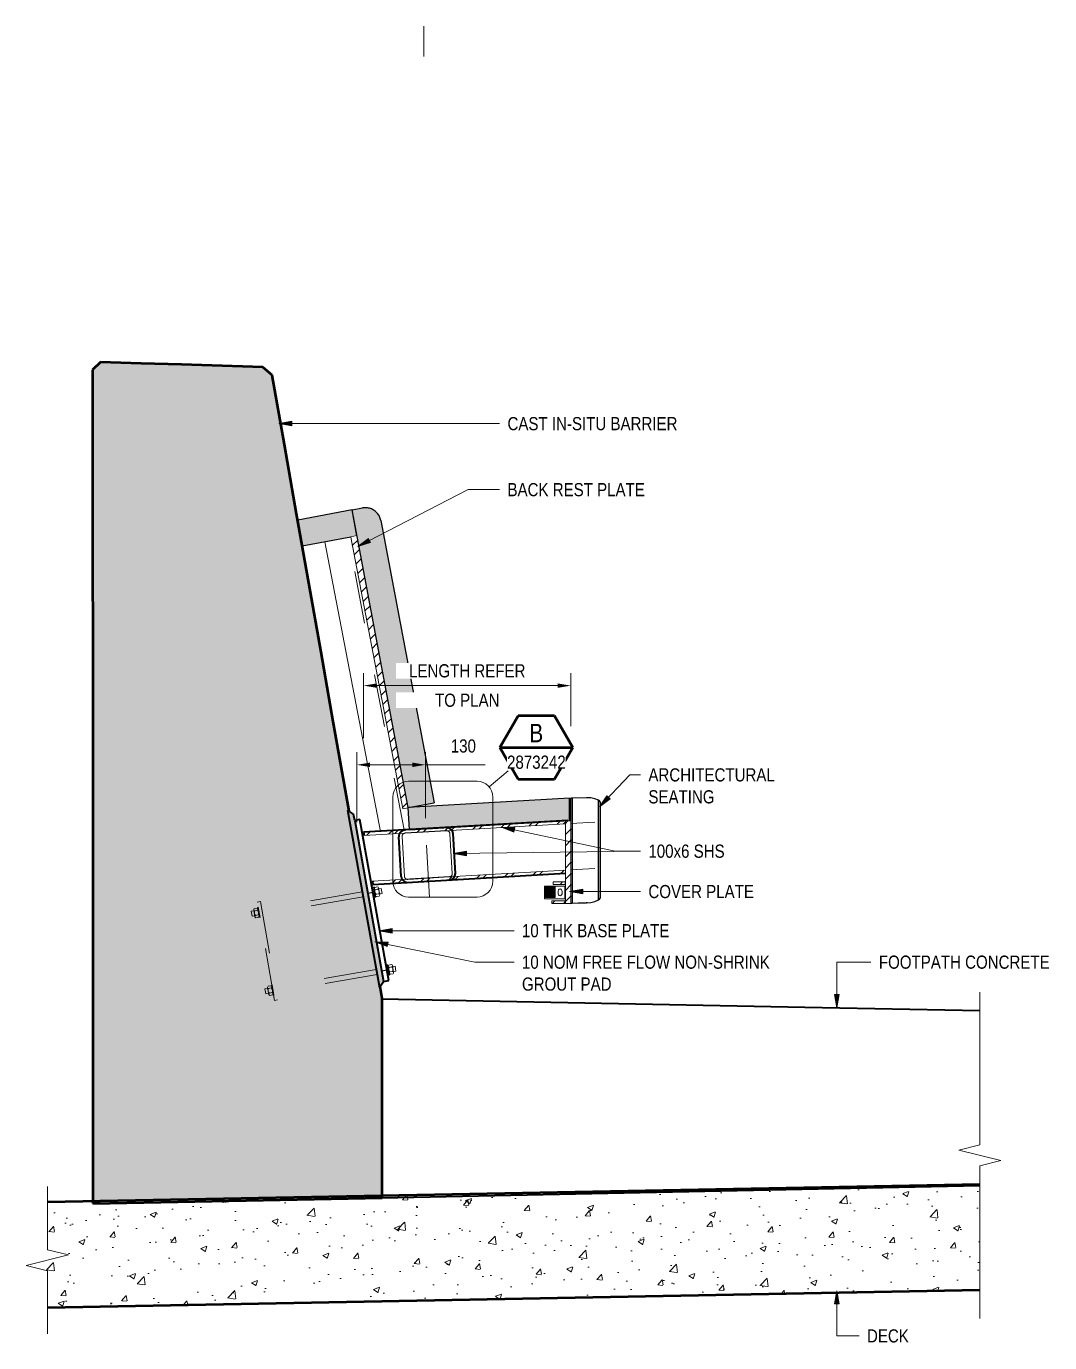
# Model space of a CAD drawing. Header units: metres. Extents: x 0.2 to 10.4, y 1.8 to 23.8.
# Drawn here: x 0.575 to 2.519, y 21.324 to 23.827 of the extents above; entities that cross this region are included whole.
import ezdxf

# ---------------------------------------------------------------- set-up
doc = ezdxf.new("R2010")
doc.units = ezdxf.units.M
for name, pattern in [('Dot_Section Line', [0.02, 0, -0.02]), ('Hidden - Small', [0.002294, 0.0015, -0.0007938]), ('JacobsCenter', [0.015, 0.009, -0.0015, 0.003, -0.0015]), ('JacobsDash', [0.0045, 0.003, -0.0015])]:
    doc.linetypes.add(name, pattern=pattern)
doc.layers.get('Defpoints').update_dxf_attribs({"color": 41})
for name, color, linetype, lineweight in [('A-ANNO-DIMS', 7, 'Continuous', 9), ('A-ANNO-SYMB', 7, 'Continuous', 9), ('A-DETL', 7, 'Continuous', 13), ('A-DETL-GENF', 7, 'Continuous', 9), ('A-FLOR', 7, 'Continuous', 50), ('A-FLOR-PATT', 7, 'Continuous', 50), ('A-GENM', 7, 'Continuous', 35), ('C-TOPO', 7, 'Continuous', 9), ('G-ANNO-TEXT', 7, 'Continuous', 9), ('S-BEAM', 7, 'Continuous', 50)]:
    doc.layers.add(name, color=color, linetype=linetype, lineweight=lineweight)
doc.layers.add('G-ANNO-SYMB', color=7, linetype='Continuous', lineweight=35, true_color=0x0080ff)
doc.styles.add('Arial Narrow_2', font='ARIALN.TTF', dxfattribs={"height": 0.025})
doc.styles.add('Arial Narrow_3', font='ARIALN.TTF', dxfattribs={"height": 0.035})
doc.dimstyles.new('Dimension_Standard_O__mm_', dxfattribs={"dimscale": 0.3048, "dimtxt": 0.025586, "dimasz": 0.082021, "dimexe": 0.07874, "dimexo": 0.049213, "dimgap": 0.049213, "dimtad": 1, "dimdec": 0, "dimlfac": 1000, "dimzin": 0, "dimdsep": 46, "dimtxsty": 'Arial Narrow_2', "dimsah": 1, "dimcen": 0.09, "dimaunit": 1, "dimadec": 4, "dimazin": 0, "dimtfac": 1, "dimtdec": 4, "dimtix": 1, "dimtmove": 1, "dimatfit": 3, "dimfxl": 1, "dimtvp": 1, "dimtfill": 1, "dimtolj": 1, "dimtzin": 0, "dimlwd": 18, "dimlwe": 18, "dimarcsym": 2})
doc.dimstyles.new('Dimension_Standard_O__mm__1', dxfattribs={"dimscale": 0.3048, "dimtxt": 0.025586, "dimasz": 0.082021, "dimexe": 0.07874, "dimexo": 0.049213, "dimgap": 0.049213, "dimtad": 1, "dimdec": 0, "dimlfac": 1000, "dimzin": 0, "dimdsep": 46, "dimtxsty": 'Arial Narrow_2', "dimsah": 1, "dimcen": 0.09, "dimaunit": 1, "dimadec": 4, "dimazin": 0, "dimtfac": 1, "dimtdec": 4, "dimtix": 1, "dimtmove": 0, "dimatfit": 3, "dimfxl": 1, "dimtvp": 1, "dimtfill": 1, "dimtolj": 1, "dimtzin": 0, "dimlwd": 18, "dimlwe": 18, "dimarcsym": 2})
pattern_1 = [(45, (1.336989, 10.849), (-0.010606602, 0.010606602), [])]

# ---------------------------------------------------------------- blocks, each defined once
blk = doc.blocks.new('BR08_SEATING_NORTH 3 - BR08_SEATING_NORTH 3-5676583-DRG-2873242 - SECTION 2')
at = {"layer": 'A-GENM', "lineweight": 25, "true_color": 0xebe8e4}
for points in [[(-1211.026, 22.8389), (-1210.9341, 22.8562), (-1210.9223, 22.8585), (-1210.9315, 22.9075), (-1211.0346, 22.8881), (-1211.031, 22.8674)], [(-1210.8248, 22.3415), (-1210.7757, 22.3508), (-1210.8768, 22.8873), (-1210.8783, 22.8926), (-1210.8805, 22.8972), (-1210.8835, 22.9013), (-1210.8872, 22.9049), (-1210.8916, 22.9079), (-1210.8963, 22.9101), (-1210.9012, 22.9113), (-1210.9063, 22.9118), (-1210.9118, 22.9112), (-1210.9315, 22.9075), (-1210.846, 22.454)], [(-1210.9222, 22.8584), (-1210.9222, 22.8585), (-1210.9222, 22.8585)], [(-1210.8224, 22.2996), (-1210.5183, 22.3173), (-1210.5183, 22.3593), (-1210.8248, 22.3415), (-1210.8234, 22.3171)], [(-1210.5156, 22.1595), (-1210.5131, 22.1596), (-1210.5131, 22.3596), (-1210.5156, 22.3595), (-1210.5156, 22.3168)], [(-1210.4631, 22.1661), (-1210.4616, 22.1676), (-1210.4602, 22.1693), (-1210.4602, 22.3527), (-1210.4616, 22.3544), (-1210.4631, 22.3559)]]:
    blk.add_hatch(color=254, dxfattribs=at).paths.add_polyline_path(points)
h = blk.add_hatch(color=254, dxfattribs=at)
h.paths.add_polyline_path([(-1210.8783, 22.8926), (-1210.8787, 22.8937), (-1210.8805, 22.8972)])
h.paths.add_polyline_path([(-1210.8805, 22.8972), (-1210.8821, 22.8996), (-1210.8835, 22.9013)])
h.paths.add_polyline_path([(-1210.9012, 22.9113), (-1210.9051, 22.9118), (-1210.9063, 22.9118)])
h.paths.add_polyline_path([(-1210.8963, 22.9101), (-1210.8985, 22.9108), (-1210.9012, 22.9113)])
h.paths.add_polyline_path([(-1210.8916, 22.9079), (-1210.8922, 22.9083), (-1210.8963, 22.9101)])
at = {"layer": 'A-GENM', "color": 254, "lineweight": 25, "true_color": 0xd4d4d4}
for p, q in [((-1210.9315, 22.9075), (-1211.0346, 22.8881)), ((-1210.9315, 22.9075), (-1210.9118, 22.9112)), ((-1210.9315, 22.9075), (-1210.9315, 22.9076)), ((-1210.9315, 22.9075), (-1210.9315, 22.9076)), ((-1210.9222, 22.8584), (-1210.9315, 22.9075)), ((-1210.8248, 22.3415), (-1210.9315, 22.9075)), ((-1211.0347, 22.8881), (-1211.0346, 22.8881)), ((-1211.0346, 22.8881), (-1211.026, 22.8389)), ((-1210.8768, 22.8873), (-1210.7757, 22.3508)), ((-1211.026, 22.8389), (-1210.9341, 22.8562)), ((-1210.9222, 22.8584), (-1210.9222, 22.8584)), ((-1210.5183, 22.3593), (-1210.8248, 22.3415)), ((-1210.8248, 22.3415), (-1210.7757, 22.3508)), ((-1210.7757, 22.3508), (-1210.7757, 22.3508)), ((-1210.5183, 22.3173), (-1210.5183, 22.3593)), ((-1210.5131, 22.3596), (-1210.5156, 22.3595)), ((-1210.5156, 22.3168), (-1210.5156, 22.3595)), ((-1210.4602, 22.3527), (-1210.4602, 22.1693)), ((-1210.8224, 22.2996), (-1210.8248, 22.3415)), ((-1210.8224, 22.2996), (-1210.5183, 22.3173)), ((-1210.4884, 22.1602), (-1210.5156, 22.1595)), ((-1210.5156, 22.1595), (-1210.5131, 22.1596)), ((-1210.4841, 22.1605), (-1210.4867, 22.1603)), ((-1210.4862, 22.1603), (-1210.4866, 22.1603))]:
    blk.add_line(p, q, dxfattribs=at)
at = {"layer": 'A-GENM', "color": 7, "lineweight": 25, "true_color": 0xefefef}
for p, q in [((-1210.4859, 22.3604), (-1210.5131, 22.3596)), ((-1210.5131, 22.3596), (-1210.5131, 22.1596)), ((-1210.4631, 22.1661), (-1210.4631, 22.3559)), ((-1210.5131, 22.1596), (-1210.4859, 22.1604))]:
    blk.add_line(p, q, dxfattribs=at)
at = {"layer": 'A-GENM', "color": 7, "lineweight": 25, "true_color": 0xefefef, "flags": 128}
for points in [[(-1210.4631, 22.3559), (-1210.4702, 22.3585), (-1210.4779, 22.36), (-1210.4859, 22.3604)], [(-1210.4859, 22.1604), (-1210.4779, 22.1612), (-1210.4702, 22.1631), (-1210.4631, 22.1661)]]:
    blk.add_lwpolyline(points, dxfattribs=at)
at = {"layer": 'A-GENM', "color": 254, "lineweight": 25, "true_color": 0xd4d4d4, "flags": 128}
for points in [[(-1210.4602, 22.3527), (-1210.4616, 22.3544), (-1210.4631, 22.3559)], [(-1210.4631, 22.1661), (-1210.4616, 22.1676), (-1210.4602, 22.1693)]]:
    blk.add_lwpolyline(points, dxfattribs=at)
at = {"layer": 'A-GENM', "color": 254, "lineweight": 25, "true_color": 0xd4d4d4}
blk.add_open_spline([(-1210.8768, 22.8873), (-1210.8774, 22.8901), (-1210.8787, 22.8939), (-1210.8812, 22.8984), (-1210.8834, 22.9013), (-1210.8861, 22.9041), (-1210.8893, 22.9066), (-1210.8928, 22.9086), (-1210.8963, 22.9102), (-1210.8999, 22.9111), (-1210.905, 22.9119), (-1210.909, 22.9117), (-1210.9118, 22.9112)], degree=3, knots=[0, 0, 0, 0, 0.166667, 0.25, 0.333333, 0.416667, 0.5, 0.583333, 0.666667, 0.75, 0.833333, 1, 1, 1, 1], dxfattribs=at)
blk = doc.blocks.new('T2DPAA-T2D-C3S-DU-M3D-100304_rvt-1-DRG-2873242 - SECTION 2')
at = {"layer": 'A-GENM', "color": 254, "lineweight": 25, "true_color": 0xd4d4d4}
blk.add_blockref('BR08_SEATING_NORTH 3 - BR08_SEATING_NORTH 3-5676583-DRG-2873242 - SECTION 2', (0, 0), dxfattribs=at)
blk = doc.blocks.new('13_SFR_NPN_Framing_RHS_AS1163_C350 - 100x100x6_0RHS-8436627-DRG-2873242 - SECTION 2')
at = {"layer": 'S-BEAM', "lineweight": 9}
for p, q in [((-1210.9084, 22.2886), (-1210.526, 22.3109)), ((-1210.5156, 22.3115), (-1210.4705, 22.3141)), ((-1210.893, 22.2014), (-1210.526, 22.2227)), ((-1210.5156, 22.2233), (-1210.4705, 22.2259))]:
    blk.add_line(p, q, dxfattribs=at)
blk = doc.blocks.new('CS_DET_BreakLine_ViewScale - CS_Std BreakLine-7460571-DRG-2873242 - SECTION 2')
at = {"layer": 'A-DETL-GENF'}
for p, q in [((-1209.7388, 21.9906), (-1209.7388, 21.7006)), ((-1209.7388, 21.7006), (-1209.7788, 21.6906)), ((-1209.7788, 21.6906), (-1209.6988, 21.6706)), ((-1209.6988, 21.6706), (-1209.7388, 21.6606)), ((-1209.7388, 21.6606), (-1209.7388, 21.3706))]:
    blk.add_line(p, q, dxfattribs=at)
blk = doc.blocks.new('CS_DET_BreakLine_ViewScale - CS_Std BreakLine-7727947-DRG-2873242 - SECTION 2')
at = {"layer": 'A-DETL-GENF'}
for p, q in [((-1211.5104, 21.5011), (-1211.5104, 21.6211)), ((-1211.4704, 21.4911), (-1211.5104, 21.5011)), ((-1211.5504, 21.4711), (-1211.4704, 21.4911)), ((-1211.5104, 21.4611), (-1211.5504, 21.4711)), ((-1211.5104, 21.3411), (-1211.5104, 21.4611))]:
    blk.add_line(p, q, dxfattribs=at)
blk = doc.blocks.new('DIMBLOCK1-DRG-2873242 - SECTION 2')
at = {"layer": 'A-ANNO-DIMS', "color": 0, "lineweight": 18, "transparency": 16777216}
for p, q in [((1.2028, 22.3138), (1.2028, 22.4469)), ((1.3332, 22.3214), (1.3332, 22.4469)), ((1.2278, 22.4229), (1.3082, 22.4229)), ((1.4463, 22.4229), (1.3332, 22.4229))]:
    blk.add_line(p, q, dxfattribs=at)
at = {"layer": 'A-ANNO-DIMS', "color": 0, "transparency": 16777216}
for points in [[(1.2278, 22.4271), (1.2278, 22.4187), (1.2028, 22.4229)], [(1.3082, 22.4271), (1.3082, 22.4187), (1.3332, 22.4229)]]:
    blk.add_solid(points, dxfattribs=at)
at = {"layer": 'Defpoints', "color": 0, "transparency": 16777216}
for p in [(1.3332, 22.4229), (1.2028, 22.2988), (1.3332, 22.3064)]:
    blk.add_point(p, dxfattribs=at)
at = {"layer": 'A-ANNO-DIMS', "color": 0, "lineweight": 18, "transparency": 16777216, "insert": (1.3811, 22.4712), "char_height": 0.025, "width": 0.05702, "attachment_point": 1, "line_spacing_factor": 0.974696, "style": 'Arial Narrow_2', "bg_fill": 3, "box_fill_scale": 1.1, "bg_fill_color": 256, "bg_fill_true_color": 13158600, "bg_fill_transparency": 0}
blk.add_mtext('\\A1;130', dxfattribs=at)
blk = doc.blocks.new('Drafting View - SheetRef-4900799-DRG-2873242 - SECTION 2')
at = {"layer": 'A-ANNO-SYMB', "lineweight": 50}
for p, q in [((-1210.6161, 22.5158), (-1210.6508, 22.4558)), ((-1210.5469, 22.5158), (-1210.6161, 22.5158)), ((-1210.5122, 22.4558), (-1210.5469, 22.5158)), ((-1210.6508, 22.4558), (-1210.5122, 22.4558)), ((-1210.6508, 22.4558), (-1210.6161, 22.3958)), ((-1210.5469, 22.3958), (-1210.5122, 22.4558)), ((-1210.6161, 22.3958), (-1210.5469, 22.3958))]:
    blk.add_line(p, q, dxfattribs=at)
blk = doc.blocks.new('DIMBLOCK2-DRG-2873242 - SECTION 2')
at = {"layer": 'A-ANNO-DIMS', "color": 0, "lineweight": 18, "transparency": 16777216}
for p, q in [((1.2155, 22.4734), (1.2155, 22.5974)), ((1.6093, 22.4961), (1.6093, 22.5974)), ((1.2405, 22.5734), (1.5843, 22.5734))]:
    blk.add_line(p, q, dxfattribs=at)
at = {"layer": 'A-ANNO-DIMS', "color": 0, "transparency": 16777216}
for points in [[(1.2405, 22.5776), (1.2405, 22.5693), (1.2155, 22.5734)], [(1.5843, 22.5776), (1.5843, 22.5693), (1.6093, 22.5734)]]:
    blk.add_solid(points, dxfattribs=at)
at = {"layer": 'Defpoints', "color": 0, "transparency": 16777216}
for p in [(1.6093, 22.5734), (1.6093, 22.4811), (1.2155, 22.4584)]:
    blk.add_point(p, dxfattribs=at)
at = {"layer": 'A-ANNO-DIMS', "color": 0, "lineweight": 18, "transparency": 16777216, "char_height": 0.025, "width": 0.265605, "attachment_point": 5, "style": 'Arial Narrow_2', "bg_fill": 3, "box_fill_scale": 1.1, "bg_fill_color": 256, "bg_fill_true_color": 13158600, "bg_fill_transparency": 0}
for s, insert in [('\\A1;LENGTH REFER', (1.4124, 22.6014)), ('\\A1;TO PLAN', (1.4124, 22.5455))]:
    blk.add_mtext(s, dxfattribs=dict(at, insert=insert))

msp = doc.modelspace()

# ---------------------------------------------------------------- hatches: boundary and pattern name
at = {"layer": 'A-DETL-GENF'}
h = msp.add_hatch(dxfattribs=at)
h.set_pattern_fill('FP_3', color=256, style=0, pattern_type=2)
h.set_pattern_definition(pattern_1)
h.paths.add_polyline_path([(1.2900685, 22.3391164), (1.3001719, 22.341096), (1.2026894, 22.8585069), (1.1909034, 22.8561977), (1.2680344, 22.4540101)])
at = {"layer": 'A-DETL-GENF', "true_color": 0x808080}
msp.add_hatch(color=8, dxfattribs=at).paths.add_polyline_path([(1.2454847, 21.9994866), (1.2535584, 22.0110975), (1.1964549, 22.3288823), (1.1848439, 22.3369561), (1.2433983, 22.0110975)])
at = {"layer": 'A-DETL-GENF'}
h = msp.add_hatch(dxfattribs=at)
h.set_pattern_fill('FP_3', color=256, style=0, pattern_type=2)
h.set_pattern_definition(pattern_1)
h.paths.add_polyline_path([(1.573325, 22.1593522), (1.598325, 22.1593522), (1.598325, 22.1643522), (1.573325, 22.1643522)])
h.paths.add_polyline_path([(1.6092535, 22.1593522), (1.6092535, 22.3162472), (1.59895, 22.3162472), (1.59895, 22.1593522)])
h.paths.add_polyline_path([(1.598325, 22.1951466), (1.598325, 22.200159), (1.5755956, 22.200159), (1.5755956, 22.1951466)])
h = msp.add_hatch(dxfattribs=at)
h.set_pattern_fill('FP_3', color=256, style=0, pattern_type=2)
h.set_pattern_definition(pattern_1)
h.paths.add_polyline_path([(1.6092535, 22.1595058), (1.609431, 22.1595058), (1.609431, 22.3167679), (1.5991275, 22.3167679), (1.5991617, 22.3162472), (1.6092535, 22.3162472), (1.6092535, 22.1622154)])
h.paths.add_polyline_path([(1.5985025, 22.1595058), (1.5985025, 22.1645058), (1.5735025, 22.1645058), (1.5735025, 22.1643522), (1.598325, 22.1643522), (1.598325, 22.1595058)])
at = {"layer": 'A-DETL-GENF', "true_color": 0x0000ff}
msp.add_hatch(color=5, dxfattribs=at).paths.add_polyline_path([(1.5792847, 22.170693), (1.5792847, 22.1906464), (1.5592383, 22.1906464), (1.5592847, 22.170693)])
at = {"layer": 'A-FLOR', "lineweight": 5, "true_color": 0xe1e1e1}
for points in [[(0.7007531, 21.588706), (1.2507521, 21.6000306), (1.2507185, 21.9789515), (1.2467698, 22.0013348), (1.2454847, 21.9994866), (1.1848439, 22.3369561), (1.187943, 22.3348011), (1.0417478, 23.163525), (1.0237752, 23.1790625), (0.7156112, 23.1881545), (0.7006125, 23.1735898), (0.7007375, 21.7648042)], [(1.0237752, 23.1790625), (1.0237431, 23.1790903), (1.0045149, 23.1796308)], [(1.0417478, 23.163525), (1.0417478, 23.1635521), (1.0327705, 23.171286)], [(1.2507185, 21.9789515), (1.2507185, 21.9789801), (1.2470959, 21.9994866)]]:
    msp.add_hatch(color=254, dxfattribs=at).paths.add_polyline_path(points)
at = {"layer": 'A-FLOR-PATT', "lineweight": 9, "true_color": 0xe1e1e1}
h = msp.add_hatch(dxfattribs=at)
h.set_pattern_fill('FP_1', color=254, style=0, pattern_type=2)
h.set_pattern_definition([(50, (1.33699, 10.849), (0.1156899, -0.0101222), [0.0121, -0.13306]), (355, (1.33699, 10.849), (-0.0223812, 0.1213223), [0.00968, -0.10645]), (100.451, (1.34699, 10.849), (0.0933068, 0.1112001), [0.01028, -0.11309]), (46.184, (1.33699, 10.882), (0.1721325, -0.026699), [0.01815, -0.1996]), (96.636, (1.35199, 10.88), (0.1507537, 0.157114), [0.01542, -0.16963]), (351.184, (1.33699, 10.882), (0.1507503, 0.157112), [0.01452, -0.15968]), (21, (1.35399, 10.874), (0.0962773, -0.0649406), [0.0121, -0.13306]), (326, (1.35399, 10.874), (0.0392432, 0.1169615), [0.00968, -0.10645]), (71.451, (1.36199, 10.868), (0.1355189, 0.0520218), [0.01028, -0.11309]), (37.5, (1.33699, 10.849), (0.0019617, 0.05368882), [0.00034, -0.10483, 0.00034, -0.10773, -0.10685]), (37.5, (1.33699, 10.849), (0.0019617, 0.05368882), [-0.21323, 0.00034, -0.10652]), (7.5, (1.33699, 10.849), (0.0424299, 0.06361243), [0.00034, -0.06128, 0.00034, -0.10241, -0.04073]), (7.5, (1.33699, 10.849), (0.0424299, 0.06361243), [-0.16435, 0.00034, -0.04039]), (327.5, (1.30099, 10.849), (0.08609767, -0.00364036), [0.00034, -0.03999, 0.00034, -0.12547, -0.16694]), (327.5, (1.30099, 10.849), (0.08609767, -0.00364036), [-0.16613, 0.00034, -0.1666]), (317.5, (1.28499, 10.849), (0.09405977, 0.0161461), [0.00034, -0.05208, 0.00034, -0.08321, -0.11855]), (317.5, (1.28499, 10.849), (0.09405977, 0.0161461), [-0.13597, 0.00034, -0.11821])])
h.paths.add_polyline_path([(0.614635, 21.3913852), (2.3861806, 21.4250314), (2.3861806, 21.6250314), (0.614635, 21.5913852), (0.614635, 21.5011296), (0.654635, 21.4911296), (0.574635, 21.4711296), (0.614635, 21.4611296)])
at = {"layer": 'G-ANNO-TEXT'}
for points in [[(1.0542067, 23.0714598), (1.0792067, 23.0670516), (1.0792067, 23.075868)], [(1.2042426, 22.8378013), (1.228482, 22.8453435), (1.2244406, 22.853179)], [(1.6637781, 22.3429522), (1.6841479, 22.3581015), (1.6777381, 22.3641548)], [(1.4775812, 22.304372), (1.501127, 22.2948837), (1.5029522, 22.303509)], [(1.3858936, 22.253994), (1.4109501, 22.2499192), (1.4108327, 22.2587348)], [(1.6066865, 22.1819381), (1.6316865, 22.17753), (1.6316865, 22.1863463)], [(1.2448969, 22.1070416), (1.2699061, 22.1026862), (1.2698875, 22.1115025)], [(1.2366556, 22.0866274), (1.2602666, 22.0773025), (1.262032, 22.0859403)], [(2.1147644, 21.9609568), (2.1191726, 21.9859568), (2.1103562, 21.9859568)], [(2.1147644, 21.4232219), (2.1103562, 21.3982219), (2.1191726, 21.3982219)]]:
    msp.add_hatch(color=256, dxfattribs=at).paths.add_polyline_path(points)
at = {"layer": 'S-BEAM', "lineweight": 9}
h = msp.add_hatch(dxfattribs=at)
h.set_pattern_fill('FP_2', color=256, style=0, pattern_type=2)
h.set_pattern_definition([(45, (1.33699, 10.849), (-0.02514472, 0.02514472), []), (45, (1.33699, 10.888), (-0.02514472, 0.02514472), [])])
h.paths.add_polyline_path([(1.2331124, 22.195423), (1.59895, 22.2166993), (1.59895, 22.2227095), (1.2320569, 22.2013718)])
h.paths.add_polyline_path([(1.2165756, 22.2886201), (1.59895, 22.3108582), (1.59895, 22.3162472), (1.5991275, 22.3162472), (1.5991275, 22.3167679), (1.603595, 22.3167679), (1.603595, 22.3171385), (1.2155201, 22.2945689)])

# ---------------------------------------------------------------- linework, layer by layer
at = {"layer": 'A-ANNO-SYMB', "lineweight": 18}
for p, q in [((1.4609139, 22.2015691), (1.4609139, 22.3615984)), ((1.3008568, 22.1715691), (1.4309139, 22.1715691))]:
    msp.add_line(p, q, dxfattribs=at)
for centre, start, end in [((1.3008568, 22.2015691), 180, 270), ((1.4309139, 22.2015691), 270, 0)]:
    msp.add_arc(centre, 0.03, start, end, dxfattribs=at)
at = {"layer": 'A-DETL', "linetype": 'JacobsDash', "lineweight": 18}
msp.add_line((1.2926603, 22.2990552), (1.186054, 22.8549369), dxfattribs=at)
at = {"layer": 'A-DETL'}
for p, q in [((1.2026894, 22.8585069), (1.1909034, 22.8561977)), ((1.3001719, 22.341096), (1.2026894, 22.8585069)), ((1.2900685, 22.3391164), (1.3001719, 22.341096)), ((1.5992535, 22.3167679), (1.5992535, 22.3162472)), ((1.6092535, 22.3172588), (1.6056634, 22.3172588)), ((1.6092535, 22.1593522), (1.6092535, 22.3172588)), ((1.598325, 22.200159), (1.5755956, 22.200159)), ((1.5755956, 22.200159), (1.5755956, 22.1951466)), ((1.5755956, 22.1951466), (1.598325, 22.1951466)), ((1.598325, 22.1643522), (1.573325, 22.1643522)), ((1.573325, 22.1643522), (1.573325, 22.1593522)), ((1.573325, 22.1593522), (1.598325, 22.1593522)), ((1.5985025, 22.1645058), (1.5735025, 22.1645058)), ((1.5735025, 22.1645058), (1.5735025, 22.1643522)), ((1.598325, 22.1595058), (1.5985025, 22.1595058))]:
    msp.add_line(p, q, dxfattribs=at)
at = {"layer": 'A-DETL', "lineweight": 18}
for p, q in [((1.1909646, 22.8558786), (1.2900742, 22.3390868)), ((1.2473456, 22.2964198), (1.1418594, 22.8464613)), ((1.6092535, 22.3162472), (1.59895, 22.3162472)), ((1.59895, 22.3162472), (1.59895, 22.1593522)), ((1.6092535, 22.1593522), (1.6092535, 22.3162472)), ((1.59895, 22.1593522), (1.6092535, 22.1593522))]:
    msp.add_line(p, q, dxfattribs=at)
at = {"layer": 'A-DETL', "lineweight": 35}
for p, q in [((1.1848439, 22.3369561), (1.2454847, 21.9994866)), ((1.1964549, 22.3288823), (1.1848439, 22.3369561)), ((1.1985794, 22.317059), (1.1964549, 22.3288823)), ((1.2084218, 22.3188275), (1.1985794, 22.317059)), ((1.1985794, 22.317059), (1.2535584, 22.0110975)), ((1.2634008, 22.0128661), (1.2084218, 22.3188275)), ((1.2869516, 22.2103954), (1.2825393, 22.2862672)), ((1.3897791, 22.2163753), (1.3853667, 22.2922472)), ((1.2454847, 21.9994866), (1.2535584, 22.0110975)), ((1.2535584, 22.0110975), (1.2634008, 22.0128661))]:
    msp.add_line(p, q, dxfattribs=at)
at = {"layer": 'A-DETL', "linetype": 'JacobsCenter'}
msp.add_line((1.3408534, 22.1705873), (1.3306935, 22.3452922), dxfattribs=at)
at = {"layer": 'A-DETL', "linetype": 'JacobsDash', "lineweight": 25}
for p, q in [((1.3730386, 22.2975404), (1.2941707, 22.2929538)), ((1.3105353, 22.2057297), (1.2953327, 22.2048456)), ((1.3781476, 22.2096888), (1.2992797, 22.2051022)), ((1.3788495, 22.2097713), (1.3035698, 22.2053934))]:
    msp.add_line(p, q, dxfattribs=at)
at = {"layer": 'A-DETL', "linetype": 'JacobsCenter', "lineweight": 18}
for p, q in [((1.2885292, 22.2866156), (1.2929415, 22.2107438)), ((1.3837892, 22.216027), (1.3793769, 22.2918988))]:
    msp.add_line(p, q, dxfattribs=at)
at = {"layer": 'A-DETL', "color": 7, "lineweight": 9, "true_color": 0xffffff}
for p, q in [((1.598325, 22.1951466), (1.598325, 22.200159)), ((1.598325, 22.1593522), (1.598325, 22.1643522)), ((1.5985025, 22.1595058), (1.5985025, 22.1645058))]:
    msp.add_line(p, q, dxfattribs=at)
at = {"layer": 'A-DETL', "linetype": 'Hidden - Small', "lineweight": 9}
for p, q in [((1.2127373, 22.1817276), (1.016039, 22.1472677)), ((1.2350165, 22.1856308), (1.2324375, 22.1851789)), ((1.2392664, 22.0340915), (1.0423962, 21.9996014)), ((1.2613737, 22.0379645), (1.2589666, 22.0375428))]:
    msp.add_line(p, q, dxfattribs=at)
at = {"layer": 'A-DETL', "linetype": 'JacobsDash', "lineweight": 9}
for p, q in [((1.2145059, 22.1718852), (1.0177647, 22.1374177)), ((1.2367421, 22.1757808), (1.2342061, 22.1753365)), ((1.0462376, 21.9748937), (1.0134506, 22.1620427)), ((1.0193606, 22.1630781), (1.0521476, 21.975929)), ((1.241035, 22.024249), (1.0441219, 21.9897515)), ((1.2630993, 22.0281145), (1.2607352, 22.0277003))]:
    msp.add_line(p, q, dxfattribs=at)
at = {"layer": 'A-DETL', "lineweight": 25}
for p, q in [((1.2333346, 22.1801862), (1.2234922, 22.1784176)), ((1.2598636, 22.0325508), (1.2500212, 22.0307822)), ((1.2634008, 22.0128661), (1.2535584, 22.0110975))]:
    msp.add_line(p, q, dxfattribs=at)
at = {"layer": 'A-DETL', "lineweight": 9}
for p, q in [((1.2352771, 22.1906263), (1.2341751, 22.1904332)), ((1.2341751, 22.1904332), (1.2375833, 22.1709795)), ((1.2386852, 22.1711726), (1.2352771, 22.1906263)), ((1.2367613, 22.1898705), (1.2419818, 22.190785)), ((1.2375249, 22.1855118), (1.2427454, 22.1864264)), ((1.2375833, 22.1709795), (1.2386852, 22.1711726)), ((1.2375833, 22.1709795), (1.2386852, 22.1711726)), ((1.2390607, 22.1767454), (1.2442812, 22.1776599)), ((1.2398243, 22.1723867), (1.2450448, 22.1733013)), ((1.2436933, 22.1888387), (1.2459927, 22.1757136)), ((1.2439802, 22.1872011), (1.2488534, 22.1880549)), ((1.2505791, 22.1782049), (1.2457058, 22.1773512)), ((1.2488534, 22.1880549), (1.2505791, 22.1782049)), ((1.5979298, 22.1923612), (1.5592344, 22.1923612)), ((1.5592344, 22.1923612), (1.5592344, 22.1682712)), ((1.5979855, 22.1683612), (1.5979298, 22.1923612)), ((1.0067884, 22.1473349), (1.0090879, 22.1342098)), ((1.0129569, 22.1506618), (1.0077364, 22.1497472)), ((1.0137205, 22.1463032), (1.0085, 22.1453886)), ((1.0134506, 22.1620427), (1.0193606, 22.1630781)), ((1.0140957, 22.1518771), (1.0151977, 22.1520702)), ((1.0175039, 22.1324234), (1.0140957, 22.1518771)), ((1.0151977, 22.1520702), (1.0186058, 22.1326164)), ((1.5592344, 22.1682712), (1.5979855, 22.1683612)), ((1.0065646, 22.1456079), (1.0016914, 22.1447541)), ((1.0016914, 22.1447541), (1.003417, 22.1349041)), ((1.003417, 22.1349041), (1.0082902, 22.1357579)), ((1.0152563, 22.1375367), (1.0100358, 22.1366221)), ((1.0160199, 22.133178), (1.0107994, 22.1322635)), ((1.2616343, 22.04296), (1.2605323, 22.0427669)), ((1.2605323, 22.0427669), (1.2639405, 22.0233132)), ((1.2650424, 22.0235063), (1.2616343, 22.04296)), ((1.2631185, 22.0422042), (1.268339, 22.0431188)), ((1.2638821, 22.0378456), (1.2691026, 22.0387602)), ((1.2639405, 22.0233132), (1.2650424, 22.0235063)), ((1.2654179, 22.0290791), (1.2706384, 22.0299937)), ((1.2661815, 22.0247205), (1.271402, 22.0256351)), ((1.2700505, 22.0411724), (1.2723499, 22.0280473)), ((1.2703374, 22.0395349), (1.2752106, 22.0403886)), ((1.2769363, 22.0305386), (1.272063, 22.0296849)), ((1.2752106, 22.0403886), (1.2769363, 22.0305386)), ((1.0329218, 21.9979416), (1.0280486, 21.9970879)), ((1.0280486, 21.9970879), (1.0297742, 21.9872379)), ((1.0331456, 21.9996686), (1.035445, 21.9865435)), ((1.0393141, 22.0029955), (1.0340936, 22.0020809)), ((1.0400777, 21.9986369), (1.0348572, 21.9977223)), ((1.0404529, 22.0042108), (1.0415549, 22.0044039)), ((1.0438611, 21.9847571), (1.0404529, 22.0042108)), ((1.0415549, 22.0044039), (1.044963, 21.9849502)), ((1.0297742, 21.9872379), (1.0346474, 21.9880916)), ((1.0416135, 21.9898704), (1.036393, 21.9889558)), ((1.0423771, 21.9855118), (1.0371566, 21.9845972)), ((1.044963, 21.9849502), (1.0438611, 21.9847571)), ((1.0462376, 21.9748937), (1.0521476, 21.975929))]:
    msp.add_line(p, q, dxfattribs=at)
at = {"layer": 'A-DETL', "color": 5, "linetype": 'JacobsDash', "true_color": 0x0000ff}
for p, q in [((1.5792847, 22.1906464), (1.5592383, 22.1906464)), ((1.5592383, 22.1906464), (1.5592847, 22.170693)), ((1.5792847, 22.170693), (1.5792847, 22.1906464)), ((1.5592847, 22.170693), (1.5792847, 22.170693))]:
    msp.add_line(p, q, dxfattribs=at)
at = {"layer": 'A-DETL', "lineweight": 35}
for centre, start, end in [((1.2945191, 22.2869639), 87.1410175, 183.3282757), ((1.373387, 22.2915505), 3.3282757, 87.1513956), ((1.2989314, 22.2110921), 183.3282757, 273.3282757), ((1.3777993, 22.2156787), 273.3282757, 3.3282757)]:
    msp.add_arc(centre, 0.012, start, end, dxfattribs=at)
at = {"layer": 'A-DETL', "linetype": 'JacobsCenter', "lineweight": 18}
for centre, start, end in [((1.373387, 22.2915505), 3.3282757, 93.3282757), ((1.2945191, 22.2869639), 93.3282757, 183.3282757), ((1.2989314, 22.2110921), 183.3282757, 273.3282757), ((1.3777993, 22.2156787), 273.3282757, 3.3282757)]:
    msp.add_arc(centre, 0.006, start, end, dxfattribs=at)
at = {"layer": 'A-DETL', "lineweight": 9}
for centre, radius, start, end in [((1.238264, 22.1878875), 0.002488, 127.156371, 252.7174434), ((1.2448521, 22.1822777), 0.0080093, 156.184378, 223.6894365), ((1.2405634, 22.1747624), 0.002488, 127.156371, 252.7174435), ((1.2412426, 22.1884094), 0.002488, 307.156371, 72.7174434), ((1.2369539, 22.180894), 0.0080093, 336.184378, 43.6894365), ((1.243542, 22.1752843), 0.002488, 307.156371, 72.7174434), ((1.0092391, 22.1477643), 0.002488, 127.156371, 252.7174434), ((1.0122177, 22.1482861), 0.002488, 307.156371, 72.7174434), ((1.007929, 22.1407708), 0.0080093, 336.184378, 43.6894365), ((1.0158273, 22.1421545), 0.0080093, 156.184378, 223.6894365), ((1.0115385, 22.1346392), 0.002488, 127.156371, 252.7174434), ((1.0145171, 22.135161), 0.002488, 307.156371, 72.7174434), ((1.2646212, 22.0402213), 0.002488, 127.156371, 252.7174434), ((1.2712093, 22.0346115), 0.0080093, 156.184378, 223.6894365), ((1.2669206, 22.0270962), 0.002488, 127.156371, 252.7174435), ((1.2675998, 22.0407431), 0.002488, 307.156371, 72.7174434), ((1.2633111, 22.0332278), 0.0080093, 336.184378, 43.6894365), ((1.2698992, 22.027618), 0.002488, 307.156371, 72.7174434), ((1.0355963, 22.000098), 0.002488, 127.156371, 252.7174434), ((1.0421845, 21.9944882), 0.0080093, 156.184378, 223.6894365), ((1.0385749, 22.0006198), 0.002488, 307.156371, 72.7174435), ((1.0342862, 21.9931045), 0.0080093, 336.184378, 43.6894365), ((1.0378957, 21.9869729), 0.002488, 127.156371, 252.7174434), ((1.0408743, 21.9874947), 0.002488, 307.156371, 72.7174434)]:
    msp.add_arc(centre, radius, start, end, dxfattribs=at)
msp.add_ellipse((1.5887855, 22.1803848), major_axis=(0, 0.0065975), ratio=0.597016928, dxfattribs=at)
at = {"layer": 'A-FLOR', "color": 252, "true_color": 0x888888}
for p, q in [((0.7156112, 23.1881545), (0.7006125, 23.1735898)), ((0.7006125, 23.1735898), (0.7006126, 23.1736032)), ((0.7156113, 23.1881679), (0.7156112, 23.1881545)), ((1.0237752, 23.1790625), (1.0237753, 23.1790759)), ((1.0417478, 23.163525), (1.0237752, 23.1790625)), ((1.0417479, 23.1635384), (1.0417478, 23.163525)), ((1.2507185, 21.9789515), (1.2467698, 22.0013348)), ((1.2507186, 21.9789649), (1.2507185, 21.9789515)), ((2.3861806, 21.6250314), (0.614635, 21.5913852)), ((0.7007531, 21.588706), (1.2507521, 21.6000306)), ((0.614635, 21.3913852), (2.3861806, 21.4250314))]:
    msp.add_line(p, q, dxfattribs=at)
at = {"layer": 'A-FLOR', "color": 252, "true_color": 0x888888, "flags": 128}
for points in [[(0.7006125, 23.1735898), (0.7006281, 22.9974916), (0.7006437, 22.8213934), (0.7006593, 22.6452952), (0.700675, 22.469197), (0.7006906, 22.2930988), (0.7007062, 22.1170006), (0.7007218, 21.9409024), (0.7007375, 21.7648042), (0.7007531, 21.588706)], [(1.0237752, 23.1790625), (0.9467342, 23.1813355), (0.8696932, 23.1836085), (0.7926522, 23.1858815), (0.7156112, 23.1881545)], [(1.187943, 22.3348011), (1.1810616, 22.3738094), (1.1578426, 22.5054286), (1.1346236, 22.6370479), (1.1114047, 22.7686672), (1.0881857, 22.9002865), (1.0649667, 23.0319057), (1.0417478, 23.163525)], [(1.2507521, 21.6000306), (1.2507454, 21.6758148), (1.2507386, 21.751599), (1.2507319, 21.8273832), (1.2507252, 21.9031674), (1.2507185, 21.9789515)]]:
    msp.add_lwpolyline(points, dxfattribs=at)
at = {"layer": 'C-TOPO', "lineweight": 40}
for p, q in [((2.0537298, 21.9615601), (1.2495977, 21.9776748)), ((1.2495977, 21.9776748), (1.2495977, 21.6000068)), ((2.3861806, 21.9548994), (2.0537298, 21.9615601)), ((1.2495977, 21.6000068), (2.3861806, 21.6234093))]:
    msp.add_line(p, q, dxfattribs=at)
at = {"layer": 'G-ANNO-SYMB', "color": 7, "linetype": 'Dot_Section Line', "lineweight": 9, "true_color": 0xffffff}
msp.add_line((1.3295855, 23.8267425), (1.3295855, 23.7696309), dxfattribs=at)
at = {"layer": 'G-ANNO-TEXT'}
for p, q in [((1.0792067, 23.075868), (1.0542067, 23.0714598)), ((1.0792067, 23.0670516), (1.0792067, 23.075868)), ((1.0542067, 23.0714598), (1.0792067, 23.0670516)), ((1.0542067, 23.0714598), (1.4738618, 23.0714598)), ((1.2042426, 22.8378013), (1.4139515, 22.9459649)), ((1.4139515, 22.9459649), (1.4738618, 22.9459649)), ((1.2244406, 22.853179), (1.2042426, 22.8378013)), ((1.228482, 22.8453435), (1.2244406, 22.853179)), ((1.2042426, 22.8378013), (1.228482, 22.8453435)), ((1.6637781, 22.3429522), (1.7211768, 22.4037319)), ((1.7211768, 22.4037319), (1.7415893, 22.4037319)), ((1.6777381, 22.3641548), (1.6637781, 22.3429522)), ((1.6637781, 22.3429522), (1.6841479, 22.3581015)), ((1.6841479, 22.3581015), (1.6777381, 22.3641548)), ((1.4775812, 22.304372), (1.501127, 22.2948837)), ((1.5029522, 22.303509), (1.4775812, 22.304372)), ((1.4775812, 22.304372), (1.6932611, 22.2587319)), ((1.501127, 22.2948837), (1.5029522, 22.303509)), ((1.4108327, 22.2587348), (1.3858936, 22.253994)), ((1.3858936, 22.253994), (1.7415893, 22.2587319)), ((1.3858936, 22.253994), (1.4109501, 22.2499192)), ((1.4109501, 22.2499192), (1.4108327, 22.2587348)), ((1.6932611, 22.2587319), (1.7415893, 22.2587319)), ((1.6316865, 22.1863463), (1.6066865, 22.1819381)), ((1.6066865, 22.1819381), (1.6316865, 22.17753)), ((1.6066865, 22.1819381), (1.7415893, 22.1819381)), ((1.6316865, 22.17753), (1.6316865, 22.1863463)), ((1.2698875, 22.1115025), (1.2448969, 22.1070416)), ((1.2448969, 22.1070416), (1.501358, 22.1075826)), ((1.2448969, 22.1070416), (1.2699061, 22.1026862)), ((1.2699061, 22.1026862), (1.2698875, 22.1115025)), ((1.2366556, 22.0866274), (1.2602666, 22.0773025)), ((1.262032, 22.0859403), (1.2366556, 22.0866274)), ((1.2366556, 22.0866274), (1.4268654, 22.0477525)), ((1.2602666, 22.0773025), (1.262032, 22.0859403)), ((1.4268654, 22.0477525), (1.501358, 22.0477525)), ((2.1147644, 22.0477525), (2.1794755, 22.0477525)), ((2.1147644, 21.9609568), (2.1147644, 22.0477525)), ((2.1191726, 21.9859568), (2.1103562, 21.9859568)), ((2.1103562, 21.9859568), (2.1147644, 21.9609568)), ((2.1147644, 21.9609568), (2.1191726, 21.9859568)), ((2.1147644, 21.4232219), (2.1103562, 21.3982219)), ((2.1191726, 21.3982219), (2.1147644, 21.4232219)), ((2.1147644, 21.4232219), (2.1147644, 21.3372422)), ((2.1103562, 21.3982219), (2.1191726, 21.3982219)), ((2.1147644, 21.3372422), (2.1569246, 21.3372422))]:
    msp.add_line(p, q, dxfattribs=at)
at = {"layer": 'S-BEAM', "lineweight": 35}
for p, q in [((1.603595, 22.3171385), (1.2155201, 22.2945689)), ((1.603595, 22.3167679), (1.603595, 22.3171385)), ((1.2155201, 22.2945689), (1.2165667, 22.2886704)), ((1.2320569, 22.2013718), (1.2331124, 22.195423)), ((1.2331124, 22.195423), (1.59895, 22.2166993))]:
    msp.add_line(p, q, dxfattribs=at)

# ---------------------------------------------------------------- block references
at = {"lineweight": 5}
msp.add_blockref('T2DPAA-T2D-C3S-DU-M3D-100304_rvt-1-DRG-2873242 - SECTION 2', (1212.1249888, 0), dxfattribs=at)
at = {"layer": 'A-ANNO-SYMB', "lineweight": 50}
msp.add_blockref('Drafting View - SheetRef-4900799-DRG-2873242 - SECTION 2', (1212.1249888, 0), dxfattribs=at)
at = {"layer": 'A-DETL-GENF'}
for name in ['CS_DET_BreakLine_ViewScale - CS_Std BreakLine-7460571-DRG-2873242 - SECTION 2', 'CS_DET_BreakLine_ViewScale - CS_Std BreakLine-7727947-DRG-2873242 - SECTION 2']:
    msp.add_blockref(name, (1212.1249888, 0), dxfattribs=at)
at = {"layer": 'S-BEAM', "lineweight": 9}
msp.add_blockref('13_SFR_NPN_Framing_RHS_AS1163_C350 - 100x100x6_0RHS-8436627-DRG-2873242 - SECTION 2', (1212.1249888, 0), dxfattribs=at)

# ---------------------------------------------------------------- texts
at = {"layer": 'G-ANNO-TEXT', "char_height": 0.025, "attachment_point": 1, "style": 'Arial Narrow_2', "bg_fill": 3, "box_fill_scale": 1, "bg_fill_color": 256, "bg_fill_transparency": 0}
for s, insert in [('CAST IN-SITU BARRIER', (1.4888618, 23.0839598)), ('BACK REST PLATE', (1.4888618, 22.9584649)), ('ARCHITECTURAL', (1.7565893, 22.4162319)), ('SEATING', (1.7565893, 22.37456)), ('100x6 SHS', (1.7565893, 22.2712319)), ('COVER PLATE', (1.7565893, 22.1944381)), ('10 THK BASE PLATE', (1.516358, 22.1200826)), ('10 NOM FREE FLOW NON-SHRINK ', (1.516358, 22.0602525)), ('FOOTPATH CONCRETE', (2.1944755, 22.0602525)), ('GROUT PAD', (1.516358, 22.0185806)), ('DECK', (2.1719246, 21.3497422))]:
    msp.add_mtext(s, dxfattribs=dict(at, insert=insert))

# ---------------------------------------------------------------- next in the draw order: texts
at = {"layer": 'A-ANNO-SYMB', "insert": (1.5300337, 22.5007872), "char_height": 0.035, "attachment_point": 1, "style": 'Arial Narrow_3', "bg_fill": 3, "box_fill_scale": 1, "bg_fill_color": 256, "bg_fill_transparency": 0}
msp.add_mtext('B', dxfattribs=at)
at = {"layer": 'A-ANNO-SYMB', "insert": (1.4880337, 22.4403771), "char_height": 0.025, "attachment_point": 1, "style": 'Arial Narrow_2', "bg_fill": 3, "box_fill_scale": 1, "bg_fill_color": 256, "bg_fill_true_color": 13158600, "bg_fill_transparency": 0}
msp.add_mtext('2873242', dxfattribs=at)

# ---------------------------------------------------------------- next in the draw order: dimensions: what is measured, and where the dimension line sits
at = {"layer": 'A-ANNO-DIMS', "lineweight": 18}
dim = msp.add_linear_dim(base=(1.3332451, 22.4229094), p1=(1.2027541, 22.2988265), p2=(1.3332451, 22.3064299), dimstyle='Dimension_Standard_O__mm_', override={"dimpost": '<>', "dimfxl": 0.130712}, dxfattribs=at)
dim.commit()
dim.dimension.update_dxf_attribs({"geometry": 'DIMBLOCK1-DRG-2873242 - SECTION 2', "text_midpoint": (1.4096049, 22.4772079), "dimtype": 160})

# ---------------------------------------------------------------- next in the draw order: linework, layer by layer
at = {"layer": 'A-ANNO-SYMB', "lineweight": 18}
for p, q in [((1.4539209, 22.3808514), (1.4903647, 22.4113488)), ((1.4309139, 22.3915984), (1.3008568, 22.3915984)), ((1.2708568, 22.3615984), (1.2708568, 22.2015691))]:
    msp.add_line(p, q, dxfattribs=at)
for centre, start, end in [((1.3008568, 22.3615984), 90, 180), ((1.4309139, 22.3615984), 0, 90)]:
    msp.add_arc(centre, 0.03, start, end, dxfattribs=at)

# ---------------------------------------------------------------- next in the draw order: dimensions: what is measured, and where the dimension line sits
at = {"layer": 'A-ANNO-DIMS', "lineweight": 18}
dim = msp.add_linear_dim(base=(1.6092535, 22.5734252), p1=(1.2155086, 22.4583896), p2=(1.6092535, 22.4810795), text='LENGTH REFER\\XTO PLAN', dimstyle='Dimension_Standard_O__mm__1', override={"dimpost": '<>', "dimfxl": 0.394398}, dxfattribs=at)
dim.commit()
dim.dimension.update_dxf_attribs({"geometry": 'DIMBLOCK2-DRG-2873242 - SECTION 2', "text_midpoint": (1.412381, 22.5734252)})

doc.saveas('drawing.dxf')
